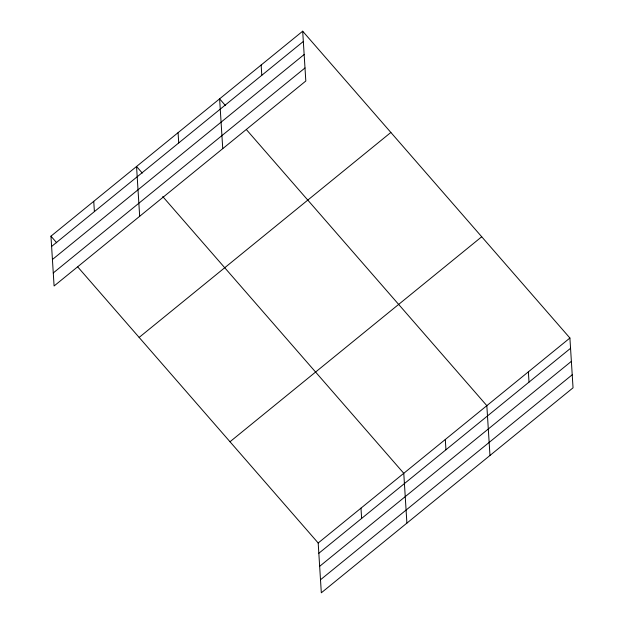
<?xml version="1.0" encoding="UTF-8"?>
<svg xmlns="http://www.w3.org/2000/svg" width="624" height="624" viewBox="0 0 624 624"><rect width="100%" height="100%" fill="white"/><g stroke="black" fill="none" stroke-linecap="round" stroke-linejoin="round"><path stroke-width="0.94" d="M302.679 31.2L305.815 81.003L54.093 285.979L50.957 236.176L302.679 31.2L569.907 338.021L573.043 387.824L321.321 592.8L318.185 542.997L77.797 266.986M51.605 246.449L303.326 41.48M52.424 259.498L304.145 54.522M53.274 272.938L304.996 67.961M139.144 337.42L390.866 132.452M229.999 441.745L481.72 236.769M318.185 542.997L569.907 338.021M318.833 553.277L570.554 348.301M319.652 566.319L571.373 361.343M320.502 579.758L572.224 374.782M225.365 105.448L219.609 98.842L222.745 148.645M246.449 129.659L486.837 405.662L489.973 455.465M142.295 173.082L136.547 166.483L139.675 216.286M162.747 196.568L403.775 473.304L406.903 523.107M50.957 236.176L56.706 242.775M528.372 371.842L529.019 382.122M445.302 439.483L445.949 449.764M360.976 508.147L361.624 518.427M261.144 65.021L261.791 75.301M178.074 132.662L178.721 142.943M93.748 201.326L94.396 211.606"/></g></svg>
